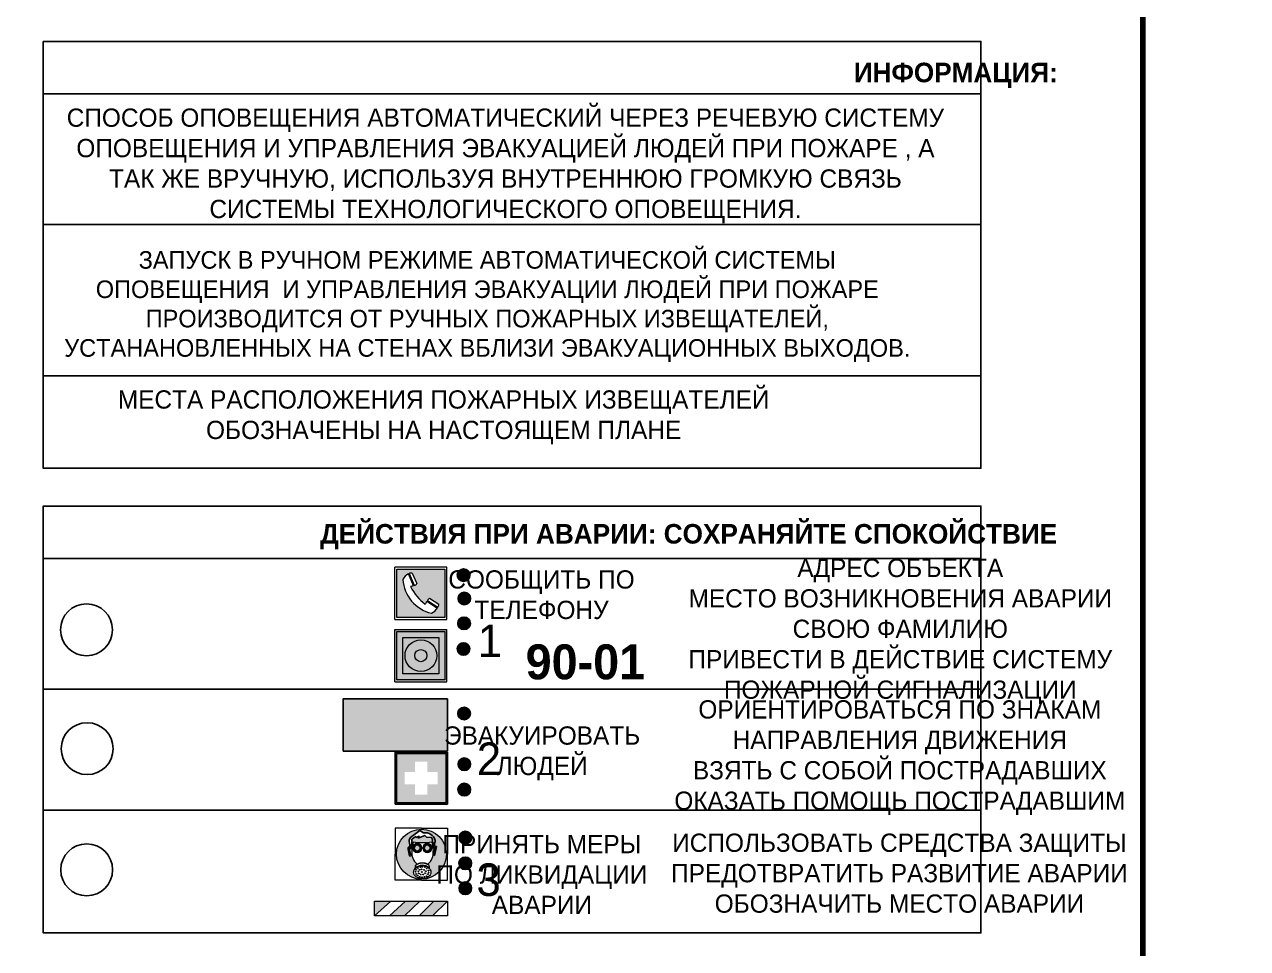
# Model space of a CAD drawing. Header units: millimetres. Extents: x 13810 to 67229, y 12374 to 21950.
# Drawn here: x 32825.8 to 33013.3, y 18792.5 to 18934.2 of the extents above; entities that cross this region are included whole.
import ezdxf

# ---------------------------------------------------------------- set-up
doc = ezdxf.new("R2010")
doc.units = ezdxf.units.MM
doc.styles.add('обычный', font='arial.ttf')

# ---------------------------------------------------------------- blocks, each defined once
blk = doc.blocks.new('A$C38D26F80')
h = blk.add_hatch(color=5)
h.dxf.hatch_style = 1
h.paths.add_polyline_path([(-8.77, -4.48, 1), (-0.19, -4.48, 1)])
h.paths.add_polyline_path([(-6.75, -3.58), (-6.75, -3.31), (-6.62, -3.22), (-6.5, -3.22), (-6.42, -3.3), (-6.39, -3.28), (-6.59, -2.23), (-6.59, -2.01), (-6.38, -1.58), (-4.76, -0.4), (-4.13, -0.79, -0.362848), (-2.1, -2.1, -0.201049), (-2.17, -2.48, 0.085434), (-2.26, -3.13), (-1.9, -3.16), (-2.25, -4.7), (-2.4, -4.59), (-2.43, -4.34), (-2.36, -4.34), (-2.14, -3.34), (-2.47, -3.42), (-2.58, -1.95), (-2.77, -1.58), (-3.58, -1.52), (-3.92, -1.26), (-5.05, -1.73), (-4.87, -1.39), (-5.41, -1.6), (-5.41, -1.46), (-6.13, -1.87), (-6.18, -3.5), (-6.56, -3.47), (-6.37, -4.59), (-6.16, -4.43), (-6.16, -4.66), (-6.36, -4.79), (-6.37, -4.8), (-6.51, -4.76)], flags=16)
h.paths.add_polyline_path([(-6.51, -4.76), (-6.36, -4.79), (-6.37, -4.8)], flags=0)
h.paths.add_polyline_path([(-5.92, -2.34, 0.089508), (-2.67, -2.35), (-2.48, -3.88, -0.268602), (-3.4, -6.18, 0.262449), (-5.2, -6.18, -0.268602), (-6.11, -3.88)], flags=16)
edge = h.paths.add_edge_path(flags=16)
edge.add_ellipse((-5.19, -3.41), major_axis=(0, 0.842), ratio=0.848992, start_angle=0, end_angle=360)
edge = h.paths.add_edge_path(flags=0)
edge.add_ellipse((-5.19, -3.39), major_axis=(0, 0.665), ratio=0.853798, start_angle=0, end_angle=360)
edge = h.paths.add_edge_path(flags=0)
edge.add_ellipse((-5.19, -3.4), major_axis=(0, 0.528), ratio=0.864094, start_angle=0, end_angle=360)
edge = h.paths.add_edge_path(flags=16)
edge.add_ellipse((-3.47, -3.4), major_axis=(0, 0.842), ratio=0.848992, start_angle=0, end_angle=360)
h.paths.add_polyline_path([(-3.13, -6.45), (-3.13, -6.84, 0.383174), (-5.57, -6.85), (-5.57, -6.49, -0.369952)], flags=16)
edge = h.paths.add_edge_path(flags=0)
edge.add_ellipse((-3.47, -3.39), major_axis=(0, 0.665), ratio=0.853798, start_angle=0, end_angle=360)
edge = h.paths.add_edge_path(flags=0)
edge.add_ellipse((-3.47, -3.4), major_axis=(0, 0.528), ratio=0.864094, start_angle=0, end_angle=360)
edge = h.paths.add_edge_path(flags=16)
edge.add_ellipse((-4.34, -7.57), major_axis=(-1.48, 0), ratio=0.744955, start_angle=0, end_angle=360)
h.paths.add_polyline_path([(-5.01, -6.85, -1), (-5.15, -6.85, -1)], flags=0)
h.paths.add_polyline_path([(-5.33, -7.14, -1), (-5.47, -7.14, -1)], flags=0)
h.paths.add_polyline_path([(-4.61, -6.71, -1), (-4.74, -6.71, -1)], flags=16)
h.paths.add_polyline_path([(-5.43, -7.51, -1), (-5.57, -7.51, -1)], flags=0)
h.paths.add_polyline_path([(-4.26, -6.67, -1), (-4.4, -6.67, -1)], flags=16)
h.paths.add_polyline_path([(-4.74, -7.14, -1), (-4.88, -7.14, -1)], flags=0)
h.paths.add_polyline_path([(-4.93, -7.43, -1), (-5.07, -7.43, -1)], flags=0)
h.paths.add_polyline_path([(-4.41, -7.07, -1), (-4.54, -7.07, -1)], flags=0)
h.paths.add_polyline_path([(-5.33, -7.87, -1), (-5.46, -7.87, -1)], flags=0)
h.paths.add_polyline_path([(-3.8, -6.71, -1), (-3.94, -6.71, -1)], flags=16)
h.paths.add_polyline_path([(-4.85, -7.78, -1), (-4.98, -7.78, -1)], flags=0)
h.paths.add_polyline_path([(-3.96, -7.14, -1), (-4.1, -7.14, -1)], flags=0)
h.paths.add_polyline_path([(-4.33, -7.53, -1), (-4.47, -7.53, -1)], flags=0)
h.paths.add_polyline_path([(-5.09, -8.12, -1), (-5.23, -8.12, -1)], flags=0)
h.paths.add_polyline_path([(-3.5, -6.94, -1), (-3.64, -6.94, -1)], flags=0)
h.paths.add_polyline_path([(-4.54, -7.97, -1), (-4.68, -7.97, -1)], flags=0)
h.paths.add_polyline_path([(-3.66, -7.39, -1), (-3.8, -7.39, -1)], flags=0)
h.paths.add_polyline_path([(-4.73, -8.35, -1), (-4.86, -8.35, -1)], flags=0)
h.paths.add_polyline_path([(-4.09, -7.96, -1), (-4.23, -7.96, -1)], flags=0)
h.paths.add_polyline_path([(-3.77, -7.74, -1), (-3.91, -7.74, -1)], flags=0)
h.paths.add_polyline_path([(-3.22, -7.27, -1), (-3.35, -7.27, -1)], flags=0)
h.paths.add_polyline_path([(-4.34, -8.4, -1), (-4.47, -8.4, -1)], flags=0)
h.paths.add_polyline_path([(-3.16, -7.61, -1), (-3.3, -7.61, -1)], flags=0)
h.paths.add_polyline_path([(-3.9, -8.35, -1), (-4.04, -8.35, -1)], flags=0)
h.paths.add_polyline_path([(-3.32, -7.91, -1), (-3.46, -7.91, -1)], flags=0)
h.paths.add_polyline_path([(-3.55, -8.23, -1), (-3.69, -8.23, -1)], flags=0)
at = {"color": 5, "lineweight": 5}
for p, q in [((-4.48, 0), (-8.96, 0)), ((-8.96, 0), (-8.96, -4.48)), ((-4.48, 0), (0, 0)), ((0, 0), (0, -4.48)), ((-6.59, -2.01), (-6.38, -1.58)), ((-6.59, -2.23), (-6.59, -2.01)), ((-6.38, -1.58), (-4.76, -0.4)), ((-6.13, -1.87), (-6.18, -3.5)), ((-5.41, -1.46), (-6.13, -1.87)), ((-4.87, -1.39), (-5.41, -1.6)), ((-5.41, -1.6), (-5.41, -1.46)), ((-3.92, -1.26), (-5.05, -1.73)), ((-5.05, -1.73), (-4.87, -1.39)), ((-4.76, -0.4), (-4.13, -0.79)), ((-3.58, -1.52), (-3.92, -1.26)), ((-2.77, -1.58), (-3.58, -1.52)), ((-2.58, -1.95), (-2.77, -1.58)), ((-2.47, -3.42), (-2.58, -1.95)), ((-6.75, -3.31), (-6.62, -3.22)), ((-6.75, -3.58), (-6.75, -3.31)), ((-6.51, -4.76), (-6.75, -3.58)), ((-6.62, -3.22), (-6.5, -3.22)), ((-6.39, -3.28), (-6.59, -2.23)), ((-6.18, -3.5), (-6.56, -3.47)), ((-6.56, -3.47), (-6.37, -4.59)), ((-6.5, -3.22), (-6.42, -3.3)), ((-6.42, -3.3), (-6.39, -3.28)), ((-5.92, -2.34), (-6.11, -3.88)), ((-2.67, -2.34), (-2.48, -3.88)), ((-2.14, -3.34), (-2.47, -3.42)), ((-2.36, -4.34), (-2.14, -3.34)), ((-1.9, -3.16), (-2.26, -3.13)), ((-2.25, -4.7), (-1.9, -3.16)), ((-8.96, -8.96), (-8.96, -4.48)), ((-6.37, -4.8), (-6.51, -4.76)), ((-6.37, -4.59), (-6.16, -4.43)), ((-6.16, -4.66), (-6.37, -4.8)), ((-6.16, -4.43), (-6.16, -4.66)), ((-2.43, -4.34), (-2.4, -4.59)), ((-2.43, -4.34), (-2.36, -4.34)), ((-2.4, -4.59), (-2.25, -4.7)), ((0, -8.96), (0, -4.48)), ((-5.57, -6.49), (-5.57, -6.85)), ((-3.13, -6.45), (-3.13, -6.84)), ((-4.48, -8.96), (-8.96, -8.96)), ((-4.48, -8.96), (0, -8.96))]:
    blk.add_line(p, q, dxfattribs=at)
at = {"color": 5}
for p, q in [((-6.59, -2.01), (-6.38, -1.58)), ((-6.59, -2.23), (-6.59, -2.01)), ((-6.38, -1.58), (-4.76, -0.4)), ((-6.13, -1.87), (-6.18, -3.5)), ((-5.41, -1.46), (-6.13, -1.87)), ((-4.87, -1.39), (-5.41, -1.6)), ((-5.41, -1.6), (-5.41, -1.46)), ((-3.92, -1.26), (-5.05, -1.73)), ((-5.05, -1.73), (-4.87, -1.39)), ((-4.76, -0.4), (-4.13, -0.79)), ((-3.58, -1.52), (-3.92, -1.26)), ((-2.77, -1.58), (-3.58, -1.52)), ((-2.58, -1.95), (-2.77, -1.58)), ((-2.47, -3.42), (-2.58, -1.95)), ((-6.75, -3.31), (-6.62, -3.22)), ((-6.75, -3.58), (-6.75, -3.31)), ((-6.51, -4.76), (-6.75, -3.58)), ((-6.62, -3.22), (-6.5, -3.22)), ((-6.39, -3.28), (-6.59, -2.23)), ((-6.18, -3.5), (-6.56, -3.47)), ((-6.56, -3.47), (-6.37, -4.59)), ((-6.5, -3.22), (-6.42, -3.3)), ((-6.42, -3.3), (-6.39, -3.28)), ((-2.14, -3.34), (-2.47, -3.42)), ((-2.36, -4.34), (-2.14, -3.34)), ((-2.26, -3.13), (-1.9, -3.16)), ((-1.9, -3.16), (-2.25, -4.7)), ((-6.37, -4.8), (-6.51, -4.76)), ((-6.36, -4.79), (-6.51, -4.76)), ((-6.37, -4.59), (-6.16, -4.43)), ((-6.16, -4.66), (-6.37, -4.8)), ((-6.16, -4.66), (-6.36, -4.79)), ((-6.16, -4.43), (-6.16, -4.66)), ((-2.4, -4.59), (-2.43, -4.34)), ((-2.43, -4.34), (-2.36, -4.34)), ((-2.25, -4.7), (-2.4, -4.59))]:
    blk.add_line(p, q, dxfattribs=at)
at = {"color": 5, "lineweight": 5}
for centre, radius in [((-4.48, -4.48), 4.29), ((-5.5, -7.51), 0.0678), ((-5.4, -7.14), 0.0678), ((-5.4, -7.87), 0.0678), ((-5.16, -8.12), 0.0678), ((-5.08, -6.85), 0.0678), ((-5, -7.43), 0.0678), ((-4.91, -7.78), 0.0678), ((-4.81, -7.14), 0.0678), ((-4.79, -8.35), 0.0678), ((-4.67, -6.71), 0.0678), ((-4.61, -7.97), 0.0678), ((-4.47, -7.07), 0.0678), ((-4.4, -7.53), 0.0678), ((-4.4, -8.4), 0.0678), ((-4.33, -6.67), 0.0678), ((-4.16, -7.96), 0.0678), ((-4.03, -7.14), 0.0678), ((-3.97, -8.35), 0.0678), ((-3.87, -6.71), 0.0678), ((-3.84, -7.74), 0.0678), ((-3.73, -7.39), 0.0678), ((-3.62, -8.23), 0.0678), ((-3.57, -6.94), 0.0678), ((-3.39, -7.91), 0.0678), ((-3.28, -7.27), 0.0678), ((-3.23, -7.61), 0.0678)]:
    blk.add_circle(centre, radius, dxfattribs=at)
at = {"color": 5}
for centre, radius, start, end in [((-3.89, -2.66), 1.88, 17.387, 97.1599), ((-2.6, -2.2), 0.511, 326.3906, 11.8614), ((-0.35, -3.07), 1.91, 162.2553, 181.7878)]:
    blk.add_arc(centre, radius, start, end, dxfattribs=at)
at = {"color": 5, "lineweight": 5}
for centre, radius, start, end in [((-2.6, -2.2), 0.513, 326.4781, 11.7739), ((-3.66, -4.24), 2.47, 171.573, 231.7124), ((-4.28, 6.66), 9.15, 259.6987, 280.1569), ((-4.93, -4.24), 2.47, 308.2876, 8.427), ((-0.47, -3.05), 1.79, 161.5846, 182.4584), ((-4.33, -7.88), 1.87, 50.358, 131.5662), ((-4.3, -7.78), 1.83, 60.5889, 119.4111), ((-4.34, -8.2), 1.82, 48.4943, 132.3565)]:
    blk.add_arc(centre, radius, start, end, dxfattribs=at)
for centre, major_axis, ratio in [((-5.19, -3.41), (0, 0.842), 0.848992), ((-5.19, -3.39), (0, 0.665), 0.853798), ((-5.19, -3.4), (0, 0.528), 0.864094), ((-3.47, -3.4), (0, 0.842), 0.848992), ((-3.47, -3.39), (0, 0.665), 0.853798), ((-3.47, -3.4), (0, 0.528), 0.864094), ((-4.34, -7.57), (-1.48, 0), 0.744955)]:
    blk.add_ellipse(centre, major_axis=major_axis, ratio=ratio, dxfattribs=at)
blk = doc.blocks.new('A$C47DD6509')
at = {"lineweight": 5}
for points in [[(-8.69, 0), (-11.19, 0), (-11.19, -2.22)], [(-4.22, 0), (-6.45, 0), (-8.91, -2.22), (-6.61, -2.22)], [(0, 0), (-2.09, 0), (-4.36, -2.22), (-2.29, -2.22)]]:
    blk.add_hatch(color=242, dxfattribs=at).paths.add_polyline_path(points)
at = {"color": 242, "lineweight": 5}
for p, q in [((-11.19, -2.22), (-8.69, 0)), ((-11.19, -2.22), (-11.19, 0)), ((-11.19, 0), (-8.69, 0)), ((-11.19, 0), (0, 0)), ((-8.91, -2.22), (-6.45, 0)), ((-6.61, -2.22), (-4.22, 0)), ((-4.36, -2.22), (-2.09, 0)), ((-2.29, -2.22), (0, 0)), ((0, 0), (0, -2.22)), ((0, -2.22), (-11.19, -2.22))]:
    blk.add_line(p, q, dxfattribs=at)
blk = doc.blocks.new('A$C32E8229D')
at = {"true_color": 0xffffff}
blk.add_hatch(color=7, dxfattribs=at).paths.add_polyline_path([(0, 0), (0, -8), (16, -8), (16, 0)])
h = blk.add_hatch(color=126)
h.paths.add_polyline_path([(0.2, -0.2), (15.8, -0.2), (15.8, -7.8), (0.2, -7.8)])
h.paths.add_polyline_path([(13.49, -2.05), (12.08, -2.05), (11.37, -2.63, 0.162397), (11.29, -2.84), (11.29, -3.63), (10.35, -3.63), (10.35, -4.05), (11.68, -4.05), (11.68, -3.48), (12.26, -4.28), (11.29, -5.1), (11.29, -6.78), (11.85, -6.78), (11.85, -5.44), (12.8, -4.64), (12.8, -5.94), (14.46, -5.94), (14.46, -5.39), (13.45, -5.39), (13.45, -3.97), (12.46, -2.59), (13.15, -2.59), (13.69, -3.34), (14.18, -3)], flags=16)
h.paths.add_polyline_path([(10.74, -1.82, 1), (11.8, -1.82, 1)], flags=16)
h.paths.add_polyline_path([(9.39, -3.59), (5.99, -3.59), (6.56, -3.03), (5.91, -3.03), (5.1, -3.83), (5.91, -4.64), (6.56, -4.64), (5.99, -4.09), (9.39, -4.09)], flags=16)
h.paths.add_polyline_path([(4.29, -1.08), (1.72, -1.08), (1.72, -6.6), (4.29, -6.6)], flags=16)
at = {"color": 126}
blk.add_lwpolyline([(16, -8), (0, -8), (0, 0), (16, 0)], close=True, dxfattribs=at)
blk = doc.blocks.new('A$C18900ED3')
h = blk.add_hatch(color=126)
h.paths.add_polyline_path([(-0.18, -0.18), (-7.02, -0.18), (-7.02, -7.02), (-0.18, -7.02)])
h.paths.add_polyline_path([(-5.89, -4.46), (-5.89, -2.77), (-4.46, -2.77), (-4.46, -1.31), (-2.77, -1.31), (-2.77, -2.77), (-1.33, -2.77), (-1.33, -4.46), (-2.77, -4.46), (-2.77, -5.89), (-4.46, -5.89), (-4.46, -4.46)], flags=16)
at = {"color": 126}
for p, q in [((-7.2, 0), (-7.2, -7.2)), ((0, 0), (-7.2, 0)), ((0, -7.2), (0, 0)), ((-7.02, -7.02), (-7.02, -0.18)), ((-7.02, -0.18), (-0.18, -0.18)), ((-0.18, -0.18), (-0.18, -7.02)), ((-7.2, -7.2), (0, -7.2)), ((-0.18, -7.02), (-7.02, -7.02))]:
    blk.add_line(p, q, dxfattribs=at)
blk = doc.blocks.new('A$C456E1F9C')
at = {"lineweight": 5}
h = blk.add_hatch(color=242, dxfattribs=at)
h.paths.add_polyline_path([(0.51, -1.47), (0.51, -13.26), (12.29, -13.26), (12.29, -1.47)])
h.paths.add_polyline_path([(5.42, -4.95, -0.254479), (4.78, -5.4), (3.52, -2.53, -0.209735), (4.23, -2.4)], flags=16)
h.paths.add_polyline_path([(8.53, -8.6), (10.87, -10.17), (10.54, -10.76), (8.03, -9.13, -0.192251)], flags=16)
h.paths.add_polyline_path([(4.61, -5.49, 0.005518), (3.87, -5.72, 0.128647), (7.49, -10.01, 0.00809), (7.83, -9.33), (10.47, -10.97, -0.16736), (8.99, -12.25, -0.327862), (1.95, -3.95, -0.166952), (3.36, -2.62)], flags=16)
at = {"color": 242, "lineweight": 5}
for p, q in [((0, -13.77), (0, -0.97)), ((12.8, -0.97), (0, -0.97)), ((4.61, -5.49), (3.36, -2.62)), ((3.52, -2.53), (4.78, -5.4)), ((4.23, -2.4), (5.42, -4.95)), ((12.8, -13.77), (12.8, -0.97)), ((10.81, -10.12), (8.53, -8.6)), ((7.83, -9.33), (10.47, -10.97)), ((8.03, -9.13), (10.54, -10.76)), ((10.54, -10.76), (10.8, -10.3)), ((10.8, -10.3), (10.81, -10.12)), ((0, -13.77), (12.8, -13.77))]:
    blk.add_line(p, q, dxfattribs=at)
blk.add_lwpolyline([(0.51, -1.47), (12.29, -1.47), (12.29, -13.26), (0.51, -13.26)], close=True, dxfattribs=at)
for centre, radius, start, end in [((4.59, -5.34), 2.99, 114.2845, 152.1974), ((4.02, -3.27), 0.891, 76.3284, 123.7092), ((11.12, -3.31), 9.19, 183.9915, 256.6009), ((14.98, -39.1), 35.17, 107.1487, 108.4135), ((13.86, -0.94), 11.08, 205.5536, 234.8762), ((4.68, -4.59), 0.824, 276.9621, 334.0723), ((8.94, -9.5), 0.989, 114.4092, 157.9388), ((-13.31, 0.8), 23.44, 332.5487, 334.4027), ((7.87, -9.46), 3, 291.9291, 329.9329)]:
    blk.add_arc(centre, radius, start, end, dxfattribs=at)
blk = doc.blocks.new('A$C54414219')
at = {"true_color": 0xffffff}
h = blk.add_hatch(color=7, dxfattribs=at)
h.paths.add_polyline_path([(2.39, -9.45), (2.39, -18.3), (11.23, -18.3), (11.23, -9.45)], flags=0)
h.paths.add_polyline_path([(10.71, -13.87, -1), (2.92, -13.87, -1)], flags=0)
h.paths.add_polyline_path([(8.3, -13.87, -1), (5.33, -13.87, -1)], flags=0)
h.paths.add_polyline_path([(0.41, -7.47), (0.41, -20.27), (13.21, -20.27), (13.21, -7.47)])
h.paths.add_polyline_path([(0.92, -19.77), (12.71, -19.77), (12.71, -7.98), (0.92, -7.98)], flags=16)
h.paths.add_polyline_path([(11.23, -9.45), (11.23, -18.3), (2.39, -18.3), (2.39, -9.45)], flags=0)
at = {"lineweight": 5}
h = blk.add_hatch(color=242, dxfattribs=at)
h.paths.add_polyline_path([(12.71, -7.98), (0.92, -7.98), (0.92, -19.77), (12.71, -19.77)])
h.paths.add_polyline_path([(11.23, -18.3), (2.39, -18.3), (2.39, -9.45), (11.23, -9.45)], flags=16)
h.paths.add_polyline_path([(10.71, -13.87, -1), (2.92, -13.87, -1)], flags=0)
h.paths.add_polyline_path([(8.3, -13.87, -1), (5.33, -13.87, -1)], flags=0)
at = {"true_color": 0xffffff}
h = blk.add_hatch(color=7, dxfattribs=at)
h.paths.add_polyline_path([(2.39, -9.45), (2.39, -18.3), (11.23, -18.3), (11.23, -9.45)])
h.paths.add_polyline_path([(10.71, -13.87, -1), (2.92, -13.87, -1)], flags=16)
h.paths.add_polyline_path([(8.3, -13.87, -1), (5.33, -13.87, -1)], flags=0)
at = {"lineweight": 5}
h = blk.add_hatch(color=242, dxfattribs=at)
h.paths.add_polyline_path([(2.92, -13.87, 1), (10.71, -13.87, 1)])
h.paths.add_polyline_path([(8.3, -13.87, -1), (5.33, -13.87, -1)], flags=16)
at = {"color": 242, "lineweight": 5}
for p, q in [((0.41, -20.27), (0.41, -7.47)), ((0.41, -7.47), (13.21, -7.47)), ((0.41, -7.47), (13.21, -7.47)), ((13.21, -20.27), (13.21, -7.47)), ((0.41, -20.27), (13.21, -20.27))]:
    blk.add_line(p, q, dxfattribs=at)
for points in [[(0.92, -7.98), (12.71, -7.98), (12.71, -19.77), (0.92, -19.77)], [(2.39, -9.45), (11.23, -9.45), (11.23, -18.3), (2.39, -18.3)]]:
    blk.add_lwpolyline(points, close=True, dxfattribs=at)
for radius in [3.89, 1.49]:
    blk.add_circle((6.81, -13.87), radius, dxfattribs=at)

msp = doc.modelspace()

# ---------------------------------------------------------------- hatches: boundary and pattern name
at = {"lineweight": 0}
h = msp.add_hatch(color=256, dxfattribs=at)
h.dxf.hatch_style = 1
h.paths.add_polyline_path([(32892.18, 18849.72, 1), (32894.11, 18849.72, 1)])
h = msp.add_hatch(color=256, dxfattribs=at)
h.dxf.hatch_style = 1
h.paths.add_polyline_path([(32892.28, 18846.14, 1), (32894.21, 18846.14, 1)])
h = msp.add_hatch(color=256, dxfattribs=at)
h.dxf.hatch_style = 1
h.paths.add_polyline_path([(32892.24, 18842.33, 1), (32894.17, 18842.33, 1)])
h = msp.add_hatch(color=256, dxfattribs=at)
h.dxf.hatch_style = 1
h.paths.add_polyline_path([(32892.16, 18838.4, 1), (32894.09, 18838.4, 1)])
h = msp.add_hatch(color=256, dxfattribs=at)
h.dxf.hatch_style = 1
h.paths.add_polyline_path([(32892.24, 18828.51, 1), (32894.18, 18828.51, 1)])
h = msp.add_hatch(color=256, dxfattribs=at)
h.dxf.hatch_style = 1
h.paths.add_polyline_path([(32892.28, 18820.73, 1), (32894.22, 18820.73, 1)])
h = msp.add_hatch(color=256, dxfattribs=at)
h.dxf.hatch_style = 1
h.paths.add_polyline_path([(32892.28, 18816.83, 1), (32894.21, 18816.83, 1)])
h = msp.add_hatch(color=256, dxfattribs=at)
h.dxf.hatch_style = 1
h.paths.add_polyline_path([(32892.43, 18809.48, 1), (32894.37, 18809.48, 1)])
h = msp.add_hatch(color=256, dxfattribs=at)
h.dxf.hatch_style = 1
h.paths.add_polyline_path([(32892.43, 18805.53, 1), (32894.36, 18805.53, 1)])
h = msp.add_hatch(color=256, dxfattribs=at)
h.dxf.hatch_style = 1
h.paths.add_polyline_path([(32892.43, 18801.7, 1), (32894.36, 18801.7, 1)])

# ---------------------------------------------------------------- linework, layer by layer
at = {"color": 2, "lineweight": 100}
for points in [[(32397.3, 19089.03), (32997.3, 19089.03), (32997.3, 18694.03), (32397.3, 18694.03)], [(32997.3, 19089.03), (33597.3, 19089.03), (33597.3, 18694.03), (32997.3, 18694.03)]]:
    msp.add_lwpolyline(points, close=True, dxfattribs=at)
at = {"color": 0}
msp.add_lwpolyline([(32828.7, 18931.57), (32972.46, 18931.57), (32972.46, 18866.12), (32828.7, 18866.12)], close=True, dxfattribs=at)
for points in [[(32828.7, 18923.52), (32972.46, 18923.52)], [(32828.7, 18903.52), (32972.46, 18903.52)], [(32828.7, 18880.27), (32972.46, 18880.27)]]:
    msp.add_lwpolyline(points, dxfattribs=at)
for points in [[(32828.7, 18852.26), (32972.46, 18852.26), (32972.46, 18860.31), (32828.7, 18860.31)], [(32828.7, 18852.26), (32972.46, 18852.26), (32972.46, 18794.86), (32828.7, 18794.86)]]:
    msp.add_lwpolyline(points, close=True)
for points in [[(32887.11, 18832.26), (32828.7, 18832.26), (32972.46, 18832.26)], [(32887.11, 18813.69), (32828.7, 18813.69), (32972.46, 18813.69)]]:
    msp.add_lwpolyline(points)
for centre, radius in [((32893.14, 18849.72), 0.966), ((32893.25, 18846.14), 0.966), ((32835.32, 18841.34), 3.98), ((32893.21, 18842.33), 0.966), ((32893.12, 18838.4), 0.966), ((32893.21, 18828.51), 0.966), ((32835.42, 18823.11), 3.98), ((32893.25, 18820.73), 0.966), ((32893.24, 18816.83), 0.966), ((32893.4, 18809.48), 0.966), ((32835.35, 18804.53), 3.98), ((32893.39, 18805.53), 0.966), ((32893.4, 18801.7), 0.966)]:
    msp.add_circle(centre, radius)

# ---------------------------------------------------------------- block references
for name, p, xscale, yscale, zscale in [('A$C456E1F9C', (32882.59, 18851.54), 0.625, 0.625, 0.625), ('A$C54414219', (32882.33, 18846.05), 0.625, 0.625, 0.625), ('A$C18900ED3', (32890.65, 18822.59), 1.111111111007631, 1.111111111007631, 1.111111111007631), ('A$C38D26F80', (32890.67, 18810.92), 0.8928571427240968, 0.8928571427240968, 0.8928571427240968)]:
    msp.add_blockref(name, p, dxfattribs=dict(xscale=xscale, yscale=yscale, zscale=zscale))
at = {"xscale": -1}
msp.add_blockref('A$C32E8229D', (32890.65, 18830.74), dxfattribs=at)
at = {"color": 242, "true_color": 0xc1121c}
msp.add_blockref('A$C47DD6509', (32890.67, 18799.7), dxfattribs=at)

# ---------------------------------------------------------------- texts
at = {"lineweight": 0, "attachment_point": 5, "style": 'обычный'}
for s, insert, char_height, width in [('{\\fProxima Nova Rg|b1|i0|c204|p2;ИНФОРМАЦИЯ:\\H1.1997x; }', (32968.6, 18926.38), 3, 175.1736), ('{\\fProxima Nova Rg|b0|i0|c204|p2;СПОСОБ ОПОВЕЩЕНИЯ АВТОМАТИЧЕСКИЙ ЧЕРЕЗ РЕЧЕВУЮ СИСТЕМУ ОПОВЕЩЕНИЯ И УПРАВЛЕНИЯ ЭВАКУАЦИЕЙ ЛЮДЕЙ ПРИ ПОЖАРЕ , А ТАК ЖЕ ВРУЧНУЮ, ИСПОЛЬЗУЯ ВНУТРЕННЮЮ ГРОМКУЮ СВЯЗЬ СИСТЕМЫ ТЕХНОЛОГИЧЕСКОГО ОПОВЕЩЕНИЯ.}', (32899.55, 18912.48), 2.8, 137.0334), ('{\\fProxima Nova Rg|b0|i0|c204|p2;\\P\\pt8.1;ЗАПУСК В РУЧНОМ РЕЖИМЕ АВТОМАТИЧЕСКОЙ СИСТЕМЫ ОПОВЕЩЕНИЯ  И УПРАВЛЕНИЯ ЭВАКУАЦИИ ЛЮДЕЙ ПРИ ПОЖАРЕ ПРОИЗВОДИТСЯ ОТ РУЧНЫХ ПОЖАРНЫХ ИЗВЕЩАТЕЛЕЙ, УСТАНАНОВЛЕННЫХ НА СТЕНАХ ВБЛИЗИ ЭВАКУАЦИОННЫХ ВЫХОДОВ. }', (32896.77, 18893.18), 2.7, 131.4512), ('\\pt8.4;{\\fProxima Nova Rg|b0|i0|c204|p2;\\PМЕСТА РАСПОЛОЖЕНИЯ ПОЖАРНЫХ ИЗВЕЩАТЕЛЕЙ ОБОЗНАЧЕНЫ НА НАСТОЯЩЕМ ПЛАНЕ}', (32890.08, 18876.26), 2.8, 118.5618), ('{\\fProxima Nova Rg|b1|i0|c204|p2;ДЕЙСТВИЯ ПРИ АВАРИИ: СОХРАНЯЙТЕ СПОКОЙСТВИЕ\\H1.6644x; }', (32927.64, 18855.63), 3, 175.1736), ('\\pi-8.4,l8.4,t8.4;{\\fProxima Nova Rg|b0|i0|c204|p2;АДРЕС ОБЪЕКТА\\PМЕСТО ВОЗНИКНОВЕНИЯ АВАРИИ\\PСВОЮ ФАМИЛИЮ\\PПРИВЕСТИ В ДЕЙСТВИЕ СИСТЕМУ \\PПОЖАРНОЙ СИГНАЛИЗАЦИИ}', (32960.09, 18841.09), 2.8, 126.6484), ('{\\fProxima Nova Rg|b0|i0|c204|p2;СООБЩИТЬ ПО \\PТЕЛЕФОНУ}', (32905.08, 18846.71), 2.8, 126.6484), ('{\\fProxima Nova Rg|b0|i0|c204|p2;1\\H1.1667x; }', (32897.18, 18839.65), 5, 126.6484), ('{\\fProxima Nova Rg|b1|i0|c204|p2;\\H1.0714x;90-01\\fProxima Nova Rg|b0|i0|c204|p2;\\H0.93331x; \\H1.3449x; }', (32911.81, 18836.39), 5, 126.6484), ('\\pi-8.4,l8.4,t8.4;{\\fProxima Nova Rg|b0|i0|c204|p2;ОРИЕНТИРОВАТЬСЯ ПО ЗНАКАМ \\PНАПРАВЛЕНИЯ ДВИЖЕНИЯ\\PВЗЯТЬ С СОБОЙ ПОСТРАДАВШИХ\\PОКАЗАТЬ ПОМОЩЬ ПОСТРАДАВШИМ}', (32960.02, 18821.73), 2.8, 126.6484), ('{\\fProxima Nova Rg|b0|i0|c204|p2;ЭВАКУИРОВАТЬ \\PЛЮДЕЙ}', (32905.18, 18822.39), 2.8, 126.6484), ('{\\fProxima Nova Rg|b0|i0|c204|p2;2\\H1.1967x; }', (32897.03, 18821.56), 5, 126.6484), ('{\\fProxima Nova Rg|b0|i0|c204|p2;ПРИНЯТЬ МЕРЫ \\PПО ЛИКВИДАЦИИ \\PАВАРИИ}', (32905.14, 18803.81), 2.8, 126.6484), ('\\pi-8.4,l8.4,t8.4;{\\fProxima Nova Rg|b0|i0|c204|p2;ИСПОЛЬЗОВАТЬ СРЕДСТВА ЗАЩИТЫ \\PПРЕДОТВРАТИТЬ РАЗВИТИЕ АВАРИИ\\PОБОЗНАЧИТЬ МЕСТО АВАРИИ}', (32959.96, 18804), 2.8, 126.6484), ('{\\fProxima Nova Rg|b0|i0|c204|p2;3\\H1.1967x; }', (32896.97, 18802.99), 5, 126.6484)]:
    msp.add_mtext(s, dxfattribs=dict(at, insert=insert, char_height=char_height, width=width))

doc.saveas('drawing.dxf')
